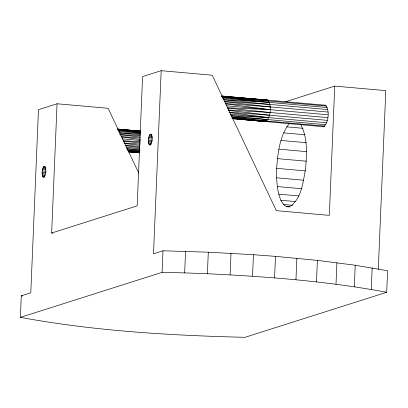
<?xml version="1.0" encoding="UTF-8"?>
<svg xmlns="http://www.w3.org/2000/svg" width="408" height="408" viewBox="0 0 408 408"><rect width="100%" height="100%" fill="white"/><g stroke="black" fill="none" stroke-linecap="round" stroke-linejoin="round"><path stroke-width="0.61" d="M289.578 206.953L286.426 206.672C281.75 204.24 280.225 198.839 278.74 194.172C276.767 185.711 276.374 177.001 276.624 168.341C277.894 152.985 279.541 136.196 289.221 123.588M378.293 269.311L385.784 90.632L334.739 86.098L329.322 215.368L276.323 210.661L212.226 75.22L161.18 70.686L153.505 253.812L162.996 250.793L208.299 252.19L253.465 254.714L275.482 256.367L317.393 260.391L355.22 265.241L387.6 270.744L386.697 292.286L245.004 337.314C169.85 335.473 94.437 331.021 20.4 317.368L21.303 295.82L30.794 292.806L38.469 109.681L57.064 103.77L108.11 108.304L138.796 173.155M52.913 233.152L51.643 233.034L57.064 103.77M20.4 317.368L162.093 272.34L162.996 250.793M162.093 272.34L184.661 272.891L185.564 251.348M386.697 292.286C327.568 281.189 267.424 276.624 207.397 273.737L208.299 252.19M230.097 274.859L230.999 253.317M252.557 276.257L253.465 254.714M274.579 277.909L275.482 256.367M295.953 279.811L296.856 258.264M316.486 281.933L317.393 260.391M336.003 284.269L336.906 262.721M354.317 286.783L355.22 265.241M371.265 289.466L372.167 267.923M42.085 172.304L42.442 169.529L43.207 167.341L44.166 166.326L44.64 166.357C46.66 169.34 46.175 174.481 43.717 177.097L42.815 176.674L42.468 175.94L42.085 172.304L45.859 172.64M148.364 140.128L149.068 136.144L149.96 134.487L150.924 134.181C152.939 137.165 152.454 142.3 149.996 144.922L149.099 144.493L148.747 143.764L148.364 140.128L152.164 140.464M246.203 119.768L266.011 121.62C270.927 116.377 271.891 106.106 267.857 100.133L221.855 95.997M322.912 126.694L323.86 126.755C328.777 121.518 329.746 111.241 325.712 105.274L236.727 97.395M161.18 70.686L142.591 76.592L137.17 205.856L51.643 233.034M285.534 101.735L334.739 86.098M286.426 206.672L289.69 206.703C301.762 198.905 303.098 181.478 305.597 168.591C306.694 154.076 307.851 138.149 300.88 124.858M184.661 272.891L207.397 273.737M227.281 107.717L270.178 109.665L225.145 103.836M123.165 140.806L140.194 141.576M230.979 115.566L268.77 117.626L229.245 112.562M126.862 148.65L139.459 149.338M228.103 109.997L269.938 112.491L327.787 117.632M123.981 143.081L140.464 144.065M223.349 99.562L269.408 102.393L222.11 97.242M119.228 132.651L140.684 133.967M324.763 105.213L325.712 105.274M224.599 101.434L269.907 104.438L327.757 109.573M119.85 134.482L139.985 135.813M232.076 117.035L267.929 119.585L325.783 124.721M127.327 150.078L139.908 150.97M229.255 112.195L269.453 115.209L327.308 120.345M125.761 145.33L139.582 146.365M225.221 103.51L270.167 106.916L328.022 112.052M121.099 136.593L140.092 138.037M241.133 98.012L242.388 98.114M245.534 98.364L247.421 98.517M249.936 98.716L252.45 98.92M254.337 99.067L267.857 100.133L221.636 96.252M131.356 130.647L132.61 130.749M135.757 130.999L137.639 131.152M222.1 97.033L326.563 106.065M231.698 118.014L324.839 126.082M117.519 129.341L140.311 131.254M117.978 130.116L140.653 132.014M128.209 151.154L139.551 152.092M232.728 118.728L266.011 121.62L232.397 118.243M128.607 151.812L139.913 152.796M128.693 151.827L139.444 152.765M221.636 96.053L235.467 97.282M222.712 98.246L327.262 107.534M226.277 105.764L328.032 114.801M230.265 114.209L326.624 122.767M232.402 118.631L323.86 126.755M286.671 126.842L303.057 128.296M283.637 132.87L305.062 134.773M280.995 140.444L306.199 142.683M118.142 129.193L140.153 131.152M118.59 131.33L140.678 133.294M150.45 134.15L151.715 134.263M149.96 134.487L151.863 134.655M149.491 135.165L152.026 135.39M149.068 136.144L152.235 136.425M148.726 137.353L152.526 137.69M278.878 149.175L306.607 151.638M148.486 138.71L152.286 139.052M122.155 138.853L140.347 140.464M148.369 141.499L152.169 141.836M148.502 142.739L151.669 143.019M148.747 143.764L151.281 143.988M149.099 144.493L151.001 144.667M149.522 144.891L150.792 145.003M277.399 158.63L306.388 161.206M126.148 147.293L140.036 148.527M128.285 151.72L139.699 152.735M276.624 168.341L305.612 170.916M276.593 177.806L303.69 180.214M277.312 186.568L301.889 188.751M43.676 166.663L45.569 166.831M43.207 167.341L45.727 167.566M42.789 168.32L45.931 168.601M42.442 169.529L45.589 169.81M42.203 170.891L45.977 171.222M278.74 194.172L298.906 195.962M42.085 173.675L45.232 173.956M42.218 174.915L45.364 175.195M42.468 175.94L44.982 176.164M42.815 176.674L44.702 176.837M43.243 177.067L44.503 177.179M280.811 200.246L295.305 201.537M283.417 204.484L292.868 205.326M117.733 129.081L140.423 131.121M117.795 129.091L140.612 131.157M232.999 118.519L235.513 118.759M237.4 118.937L239.914 119.177M241.801 119.355L244.316 119.59M128.877 151.608L130.764 151.786M132.651 151.965L135.165 152.199M137.052 152.378L139.567 152.618M221.57 96.359L268.709 100.924M117.453 129.448L140.709 131.697M223.961 99.883L269.907 104.438M230.943 115.923L267.929 119.585M119.213 132.906L139.985 134.966M126.822 149.012L139.985 150.312M128.275 151.332L139.694 152.48M227.251 108.079L269.938 112.491M232.147 117.346L266.985 120.947M123.129 141.168L140.082 142.917M128.025 150.435L139.429 151.613M118.621 130.397L140.694 132.799M224.635 101.765L270.167 106.916M119.881 134.778L140.117 137.068M228.669 110.425L269.453 115.209M124.547 143.514L139.607 145.279M121.65 137.006L140.413 139.434M125.751 145.727L139.556 147.497M21.303 295.82L22.537 296.05"/></g></svg>
